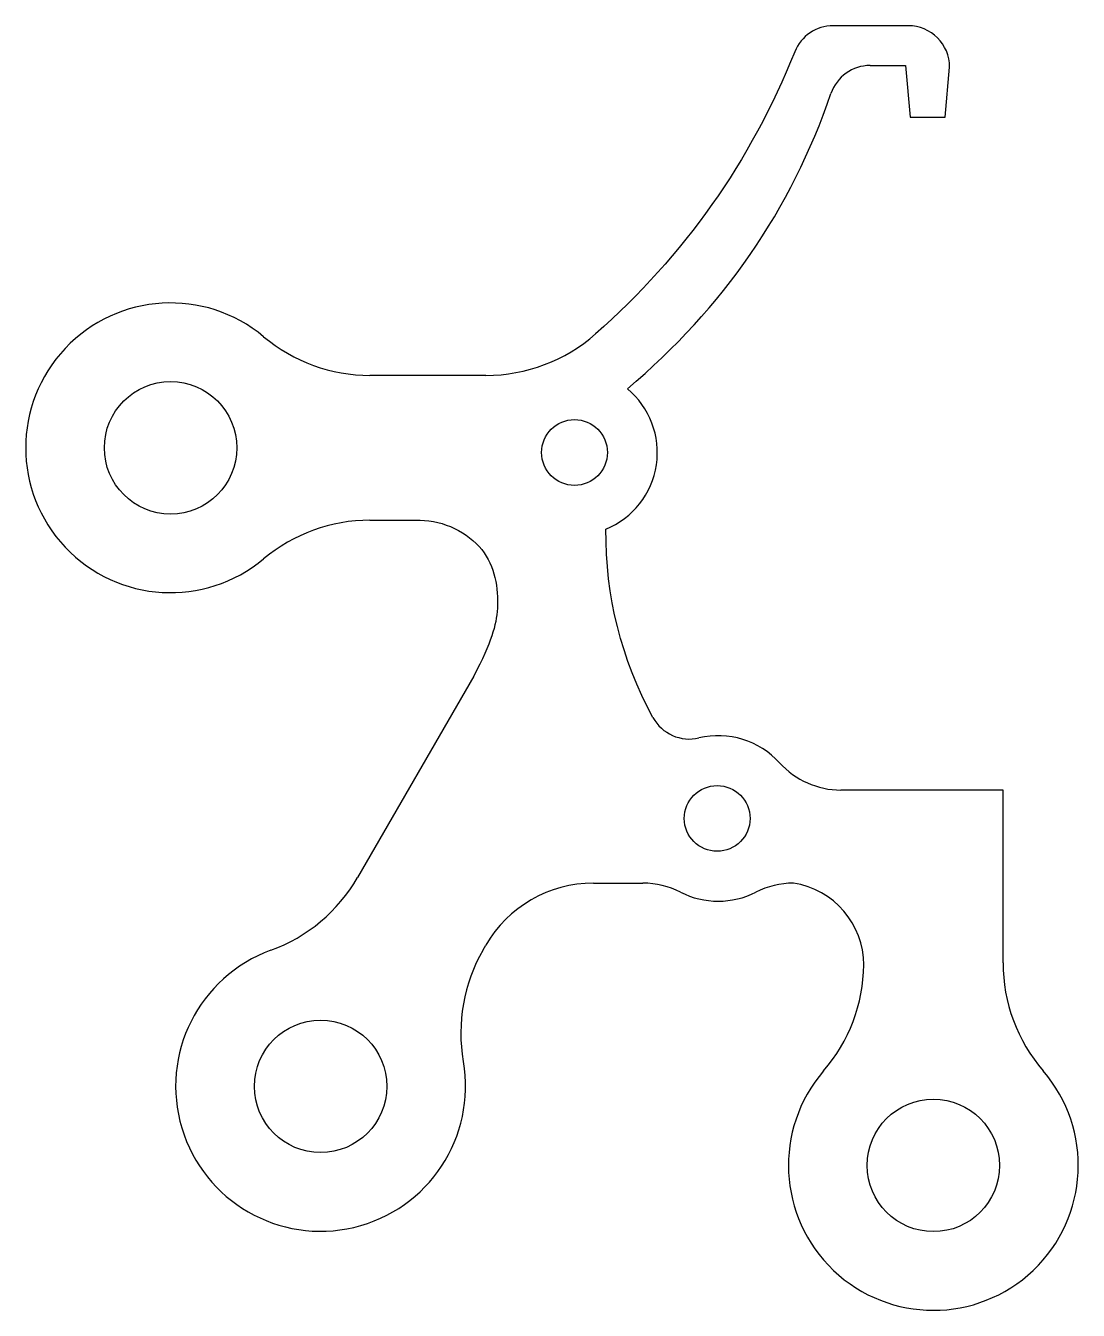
# Model space of a CAD drawing. Header units: millimetres. Extents: x -30.5 to -5, y -7.5 to 23.5.
import ezdxf

# ---------------------------------------------------------------- set-up
doc = ezdxf.new("R2010")
doc.units = ezdxf.units.MM

msp = doc.modelspace()

# ---------------------------------------------------------------- linework, layer by layer
at = {"color": 7, "linetype": 'Continuous', "lineweight": 25}
for p, q in [((-9.141, 23.528), (-10.952, 23.528)), ((-10.06, 22.566), (-9.206, 22.566)), ((-9.206, 22.566), (-9.097, 21.316)), ((-8.247, 21.316), (-8.141, 22.528)), ((-9.097, 21.316), (-8.247, 21.316)), ((-19.339, 15.08), (-22.14, 15.08)), ((-22.14, 11.58), (-20.932, 11.58)), ((-19.632, 7.813), (-22.441, 2.948)), ((-6.851, 5.062), (-10.766, 5.062)), ((-6.851, 0.888), (-6.851, 5.062)), ((-16.745, 2.813), (-15.547, 2.813)), ((-19.41, 1.198), (-19.343, 1.313))]:
    msp.add_line(p, q, dxfattribs=at)
for centre, radius in [((-26.956, 13.33), 1.6), ((-17.2, 13.216), 0.794), ((-13.756, 4.376), 0.794), ((-23.333, -2.097), 1.6), ((-8.533, -4.007), 1.6)]:
    msp.add_circle(centre, radius, dxfattribs=at)
for centre, radius, start, end in [((-10.952, 22.528), 1, 90, 158.1536), ((-9.141, 22.528), 1, 0, 90), ((-10.06, 21.566), 1, 90.007, 161.0821), ((-26.956, 13.33), 3.5, 50.0555, 309.9445), ((-22.14, 19.08), 4, 230.0555, 270), ((-19.339, 19.08), 4, 270, 311.423), ((-17.2, 13.216), 2, 292.2949, 50.3767), ((-22.14, 7.58), 4, 90, 129.9445), ((-14.427, 7.294), 1, 208.58, 283.4367), ((-13.73, 4.376), 2, 42.1813, 103.4367), ((-10.766, 7.062), 2, 222.1813, 270), ((-25.905, 4.948), 4, 290.0555, 330), ((-16.745, -0.187), 3, 90, 150), ((-15.547, 0.813), 2, 62.9789, 90), ((-11.913, 0.813), 2, 90, 117.0211), ((-12.215, 0.836), 2, 0, 81.3144), ((-13.73, 4.376), 2, 242.9789, 297.0211), ((-23.333, -2.097), 3.5, 110.0555, 9.9445), ((-15.946, -0.802), 4, 150, 189.9445), ((-14.214, 0.889), 4, 319.2458, 359.2414), ((-2.851, 0.888), 4, 180, 220.7501), ((-8.533, -4.007), 3.5, 139.2458, 40.7501)]:
    msp.add_arc(centre, radius, start, end, dxfattribs=at)
for points in [[(-11.88, 22.9), (-12.944, 20.246), (-14.548, 17.974), (-16.693, 16.081)], [(-15.924, 14.757), (-13.607, 16.705), (-11.968, 19.083), (-11.006, 21.89)], [(-15.305, 6.816), (-16.073, 8.224), (-16.451, 9.741), (-16.441, 11.366)]]:
    msp.add_open_spline(points, degree=3, dxfattribs=at)
msp.add_open_spline([(-20.932, 11.58), (-20.359, 11.574), (-19.221, 11.024), (-18.953, 9.488), (-19.209, 8.638), (-19.632, 7.813)], degree=3, knots=[0, 0, 0, 0, 0.361493, 0.704416, 1, 1, 1, 1], dxfattribs=at)

doc.saveas('drawing.dxf')
